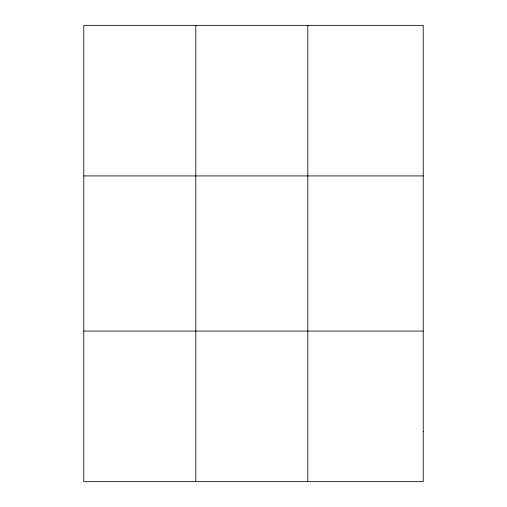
<?xml version="1.0" encoding="UTF-8"?>
<svg xmlns="http://www.w3.org/2000/svg" width="507" height="507" viewBox="0 0 507 507"><rect width="100%" height="100%" fill="white"/><g stroke="black" fill="none" stroke-linecap="round" stroke-linejoin="round"><path stroke-width="0.76" d="M195.797 481.65L195.797 25.35M307.812 481.65L307.812 25.35M83.775 175.929L423.225 175.929M83.775 331.071L423.225 331.071M423.225 431.457L423.225 481.65L83.775 481.65L83.775 25.35L423.225 25.35L423.225 431.457"/></g></svg>
